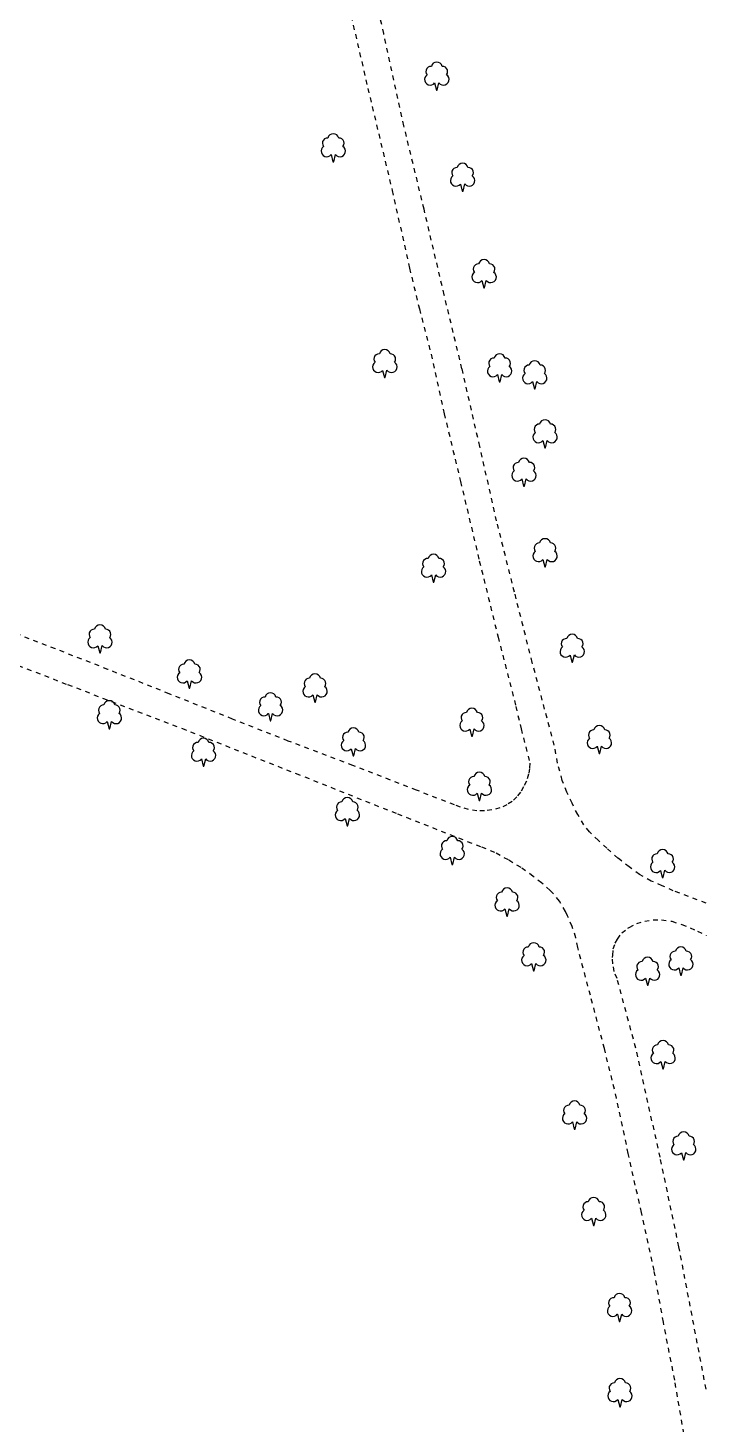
# Model space of a CAD drawing. Extents: x 428500 to 429165, y 435000 to 435500.
# Drawn here: x 428927.6 to 429000, y 435099.3 to 435248.4 of the extents above; entities that cross this region are included whole.
import ezdxf

# ---------------------------------------------------------------- set-up
doc = ezdxf.new("R2010")
doc.units = 0
doc.linetypes.add('DASHEDLINE', pattern=[1, 0.5, -0.5])
doc.layers.get('0').update_dxf_attribs({"color": 222})
for name, color, linetype in [('os_Block', 7, 'Continuous'), ('OS_LINE - Edge', 8, 'DASHEDLINE'), ('OS_PT - Vegetation', 8, 'Continuous')]:
    doc.layers.add(name, color=color, linetype=linetype)

# ---------------------------------------------------------------- blocks, each defined once
blk = doc.blocks.new('positionedNonconiferousTreeSymbol_#669966')
blk.add_lwpolyline([(-1.074, 0.097), (-1.21, -0.031), (-1.299, -0.194), (-1.334, -0.377), (-1.312, -0.561), (-1.233, -0.73), (-1.106, -0.866), (-0.944, -0.957), (-0.761, -0.993), (-0.576, -0.972), (-0.407, -0.894), (-0.27, -0.768), (-0.269, -0.765), (-0.068, -1.539), (0.012, -1.539), (0.193, -0.756), (0.193, -0.756), (0.329, -0.887), (0.499, -0.969), (0.685, -0.993), (0.87, -0.959), (1.036, -0.869), (1.164, -0.731), (1.244, -0.561), (1.267, -0.374), (1.23, -0.189), (1.138, -0.025), (0.999, 0.102), (1.087, 0.259), (1.119, 0.436), (1.094, 0.615), (1.012, 0.775), (0.883, 0.901), (0.72, 0.979), (0.541, 1), (0.541, 1), (0.464, 1.184), (0.331, 1.331), (0.156, 1.427), (-0.04, 1.461), (-0.236, 1.427), (-0.411, 1.331), (-0.544, 1.184), (-0.621, 1), (-0.801, 0.978), (-0.964, 0.9), (-1.093, 0.773), (-1.175, 0.611), (-1.199, 0.431), (-1.164, 0.254), (-1.074, 0.097)])
blk = doc.blocks.new('se2835se')
at = {"layer": 'OS_LINE - Edge'}
for points in [[(429000, 435154.95), (428996.5, 435156.25), (428995.3, 435156.8), (428994.15, 435157.3), (428992.9, 435158), (428991.8, 435158.8), (428990.6, 435159.75), (428989.4, 435160.8), (428988.5, 435161.65), (428987.55, 435162.55), (428986.95, 435163.3), (428986.3, 435164.4), (428985.7, 435165.6), (428985.15, 435166.8), (428984.65, 435168.05), (428984.15, 435169.9), (428983.8, 435171.8), (428981.45, 435180.65), (428979.55, 435188.15), (428977.65, 435195.75), (428975.85, 435203.7), (428973.95, 435212), (428972.05, 435219.9), (428969.9, 435229.05), (428967.75, 435237.95), (428965.6, 435247.8), (428963.35, 435257.75)], [(428961.45, 435252.6), (428963.9, 435241.95), (428966.5, 435231.05), (428968.35, 435222.75), (428969.4, 435218.4), (428970.65, 435213.55), (428972.05, 435207.2), (428973.8, 435199.95), (428975.8, 435191.5), (428977.8, 435183.35), (428979.7, 435175.95), (428980.25, 435173.55), (428981.2, 435169.9), (428981.15, 435169.3), (428981.05, 435168.7), (428980.85, 435167.95), (428980.5, 435167.35), (428980.2, 435166.8), (428979.8, 435166.3), (428979.3, 435165.8), (428978.75, 435165.45), (428978, 435165.1), (428977.15, 435164.9), (428976.35, 435164.8), (428975.55, 435164.8), (428974.65, 435164.95), (428973.8, 435165.2), (428973.15, 435165.45), (428969.1, 435167), (428962.3, 435169.65), (428955.4, 435172.25), (428949.45, 435174.6), (428942.7, 435177.3), (428936.15, 435179.9), (428930.55, 435182.1), (428921.35, 435185.65)], [(428997.8, 435097.3), (428996.65, 435104), (428995.45, 435110.2), (428994.45, 435115.7), (428993.1, 435121.9), (428991.7, 435128.2), (428990.45, 435134.1), (428989.15, 435139.4), (428987.65, 435145.1), (428986.3, 435150.2), (428986.1, 435151.25), (428985.7, 435152.45), (428985.2, 435153.6), (428985, 435154.05), (428984.35, 435155.15), (428983.55, 435156.1), (428983.35, 435156.3), (428982.45, 435157.1), (428981.55, 435157.8), (428980.25, 435158.75), (428978.9, 435159.55), (428977.45, 435160.35), (428975.95, 435160.95), (428966.95, 435164.5), (428956.65, 435168.6), (428944.5, 435173.4), (428931.75, 435178.3), (428917.3, 435183.9)], [(429000, 435103.05), (428997.1, 435118.25), (428995.1, 435127.8), (428992.5, 435139.45), (428990.5, 435146.9), (428990.2, 435147.65), (428990.05, 435148.45), (428990, 435149.15), (428990.05, 435149.4), (428990.1, 435150.05), (428990.3, 435150.65), (428990.55, 435151.1), (428991, 435151.75), (428991.65, 435152.25), (428991.8, 435152.35), (428992.6, 435152.75), (428993.45, 435153), (428994.35, 435153.15), (428995.25, 435153.15), (428996.35, 435153), (428997.4, 435152.65), (428998.3, 435152.3), (428999.1, 435151.95), (429000, 435151.5)]]:
    blk.add_lwpolyline(points, dxfattribs=at)
at = {"layer": 'OS_PT - Vegetation'}
for p in [(428971.3, 435243.3), (428960.25, 435235.65), (428974.05, 435232.5), (428976.35, 435222.2), (428965.75, 435212.6), (428978, 435212.15), (428981.75, 435211.4), (428982.85, 435205.1), (428980.6, 435201), (428982.85, 435192.4), (428970.95, 435190.75), (428935.35, 435183.2), (428985.75, 435182.2), (428944.9, 435179.45), (428958.3, 435177.95), (428953.55, 435175.95), (428936.35, 435175.1), (428975.05, 435174.3), (428962.4, 435172.2), (428988.65, 435172.45), (428946.4, 435171.1), (428975.85, 435167.45), (428961.75, 435164.75), (428972.95, 435160.6), (428995.4, 435159.2), (428978.8, 435155.1), (428981.65, 435149.25), (428997.35, 435148.8), (428993.8, 435147.7), (428995.45, 435138.8), (428986, 435132.35), (428997.65, 435129.05), (428988.05, 435122.05), (428990.8, 435111.8), (428990.85, 435102.7)]:
    blk.add_blockref('positionedNonconiferousTreeSymbol_#669966', p, dxfattribs=at)

msp = doc.modelspace()

# ---------------------------------------------------------------- block references
at = {"layer": 'os_Block'}
msp.add_blockref('se2835se', (0, 0), dxfattribs=at)

doc.saveas('drawing.dxf')
